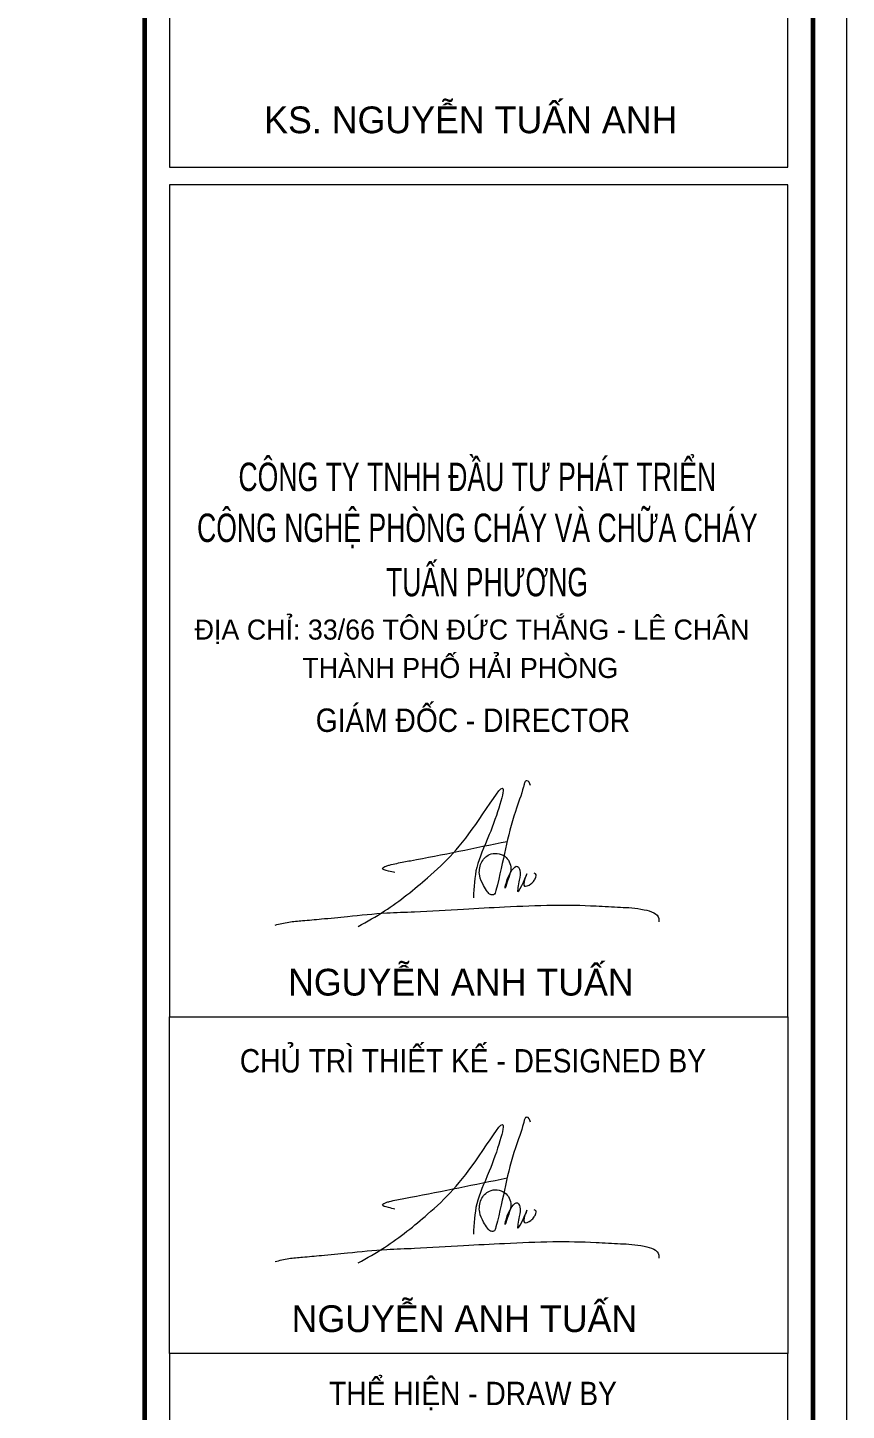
# Model space of a CAD drawing. Header units: millimetres. Extents: x 1109421 to 1726579, y -247837 to 144927.
# Drawn here: x 1508533 to 1515555, y -135777 to -123915 of the extents above; entities that cross this region are included whole.
import ezdxf
from ezdxf.enums import TextEntityAlignment as Align

# ---------------------------------------------------------------- set-up
doc = ezdxf.new("R2010")
doc.units = ezdxf.units.MM
doc.header["$LTSCALE"] = 600
doc.header["$MEASUREMENT"] = 0
doc.layers.get('0').update_dxf_attribs({"lineweight": 0})
doc.layers.get('Defpoints').update_dxf_attribs({"lineweight": 0})
for name, color, linetype, lineweight in [('Form', 7, 'Continuous', 9), ('Khungten_LCDI', 7, 'Continuous', 25), ('LC Text1', 3, 'Continuous', 20)]:
    doc.layers.add(name, color=color, linetype=linetype, lineweight=lineweight)
doc.styles.add('Khungten', font='VHAVAN.TTF', dxfattribs={"width": 0.9, "height": 5000})
doc.styles.add('Title', font='VHBLACK.TTF')
doc.styles.add('VnAvantH', font='VHAVANB.TTF', dxfattribs={"width": 0.6})

# ---------------------------------------------------------------- blocks, each defined once
blk = doc.blocks.new('A$Cb3b0a436')
at = {"layer": 'Defpoints', "color": 0, "lineweight": 0}
blk.add_lwpolyline([(6.984, 0), (6.984, 297), (426.984, 297), (426.984, 0)], close=True, dxfattribs=at)
at = {"layer": 'Form', "color": 7, "end_tangent": (0, 0, 1)}
for points in [[(397.782, 117.856, 0), (399.351, 118.787, 0), (401.922, 120.768, 0), (405.019, 124.266, 0), (406.402, 126.142, 0), (405.62, 123.354, 0), (404.868, 121.387, 0), (404.664, 119.571, 0)], [(408.084, 126.291, 0), (407.866, 126.578, 0), (407.793, 126.555, 0), (407.712, 126.394, 0), (407.666, 126.212, 0), (407.181, 124.746, 0), (406.017, 120.01, 0), (405.874, 119.75, 0), (405.694, 119.766, 0), (405.508, 119.929, 0), (405.28, 120.3, 0), (405.043, 120.896, 0), (405.136, 121.648, 0), (405.629, 122.163, 0), (406.541, 122.06, 0), (406.813, 121.729, 0), (406.916, 121.318, 0), (406.782, 120.779, 0), (406.573, 120.157, 0), (406.974, 121.22, 0), (407.313, 121.45, 0), (407.449, 121.218, 0), (407.416, 120.635, 0), (407.332, 119.943, 0), (407.875, 121.006, 0), (407.716, 120.278, 0), (408.11, 120.4, 0), (408.303, 120.611, 0), (408.406, 120.813, 0), (408.425, 120.954, 0), (408.312, 121.043, 0)], [(399.961, 121.078, 0), (399.584, 121.174, 0), (399.222, 121.334, 0), (399.441, 121.469, 0), (399.65, 121.534, 0), (400.085, 121.634, 0), (400.911, 121.795, 0), (406.685, 122.951, 0)], [(392.802, 117.941, 0), (393.62, 118.12, 0), (394.443, 118.207, 0), (395.571, 118.306, 0), (397.132, 118.46, 0), (399.482, 118.665, 0), (401.142, 118.739, 0), (404.08, 118.9, 0), (406.534, 119.03, 0), (409.428, 119.136, 0), (412.007, 119.086, 0), (413.461, 119.01, 0), (414.891, 118.858, 0), (415.767, 118.325, 0), (415.767, 118.133, 0)], [(397.782, 97.72, 0), (399.351, 98.651, 0), (401.922, 100.632, 0), (405.019, 104.13, 0), (406.402, 106.006, 0), (405.62, 103.217, 0), (404.868, 101.25, 0), (404.664, 99.434, 0)], [(408.084, 106.155, 0), (407.866, 106.441, 0), (407.793, 106.418, 0), (407.712, 106.258, 0), (407.666, 106.075, 0), (407.181, 104.61, 0), (406.017, 99.873, 0), (405.874, 99.614, 0), (405.694, 99.63, 0), (405.508, 99.793, 0), (405.28, 100.163, 0), (405.043, 100.76, 0), (405.136, 101.512, 0), (405.629, 102.026, 0), (406.541, 101.924, 0), (406.813, 101.593, 0), (406.916, 101.182, 0), (406.782, 100.643, 0), (406.573, 100.021, 0), (406.974, 101.084, 0), (407.313, 101.314, 0), (407.449, 101.081, 0), (407.416, 100.498, 0), (407.332, 99.807, 0), (407.875, 100.87, 0), (407.716, 100.142, 0), (408.11, 100.264, 0), (408.303, 100.475, 0), (408.406, 100.677, 0), (408.425, 100.818, 0), (408.312, 100.907, 0)], [(399.961, 100.942, 0), (399.584, 101.038, 0), (399.222, 101.198, 0), (399.441, 101.332, 0), (399.65, 101.397, 0), (400.085, 101.498, 0), (400.911, 101.659, 0), (406.685, 102.814, 0)], [(392.802, 97.804, 0), (393.62, 97.984, 0), (394.443, 98.07, 0), (395.571, 98.17, 0), (397.132, 98.324, 0), (399.482, 98.528, 0), (401.142, 98.603, 0), (404.08, 98.764, 0), (406.534, 98.894, 0), (409.428, 98.999, 0), (412.007, 98.95, 0), (413.461, 98.873, 0), (414.891, 98.722, 0), (415.767, 98.189, 0), (415.767, 97.997, 0)]]:
    blk.add_spline(points, degree=3, dxfattribs=at)
at = {"layer": 'Khungten_LCDI', "color": 5, "lineweight": 60}
blk.add_line((384.984, 295), (384.984, 2), dxfattribs=at)
at = {"layer": 'Khungten_LCDI', "color": 5, "lineweight": 25}
blk.add_line((424.984, 2), (424.984, 295), dxfattribs=at)
at = {"layer": 'Khungten_LCDI', "color": 5, "lineweight": 60}
blk.add_lwpolyline([(18.984, 2), (18.984, 295), (424.984, 295), (424.984, 2)], close=True, dxfattribs=at)
at = {"layer": 'Khungten_LCDI', "color": 9, "lineweight": 15}
blk.add_lwpolyline([(386.484, 184.764), (386.484, 184.764), (386.484, 163.297), (423.484, 163.297), (423.484, 184.764)], dxfattribs=at)
for points in [[(386.484, 112.445), (423.484, 112.445), (423.484, 162.245), (386.484, 162.245)], [(386.484, 112.445), (423.484, 112.445), (423.484, 92.309), (386.484, 92.309)], [(386.484, 72.4), (423.484, 72.4), (423.484, 92.309), (386.484, 92.309)]]:
    blk.add_lwpolyline(points, close=True, dxfattribs=at)
at = {"color": 7, "style": 'VnAvantH'}
for s, p in [('ks. nguyÔn tuÊn anh', (404.511, 165.329)), ('nguyÔn anh tuÊn', (403.918, 113.723)), ('nguyÔn anh tuÊn', (404.131, 93.586))]:
    blk.add_text(s, height=1.6, dxfattribs=at).set_placement(p, align=Align.CENTER)
at = {"color": 7}
for s, height, style, width, p in [('C¤NG TY TNHH §ÇU T¦ PH¸T TRIÓN', 1.7, 'Title', 0.7, (404.903, 143.915)), ('C¤NG NGHÖ PHßNG CH¸Y Vµ CH÷A CH¸Y', 1.7, 'Title', 0.7, (404.903, 140.866)), ('TUÊN PH¦¥NG', 1.7, 'Title', 0.7, (405.485, 137.616)), ('gi¸m ®èc - director', 1.4, 'Khungten', 0.9, (404.64, 129.501)), ('CHñ TR× THIÕT KÕ - DESIGNED BY', 1.4, 'Khungten', 0.9, (404.64, 109.119)), ('thÓ hiÖn - draw by', 1.4, 'Khungten', 0.9, (404.64, 89.21))]:
    blk.add_text(s, height=height, dxfattribs=dict(at, style=style, width=width)).set_placement(p, align=Align.CENTER)
at = {"color": 7, "style": 'Khungten'}
for s, p in [('§ÞA CHØ: 33/66 T¤N §øC TH¾NG - L£ CH¢N', (387.988, 135.025)), ('THµNH PHè H¶I PHßNG', (394.432, 132.728))]:
    blk.add_text(s, height=1.2, dxfattribs=at).set_placement(p)
at = {"color": 7, "style": 'Khungten', "width": 0.8}
for tag, p in [('REVISION', (413.972, 41.037)), ('NGAYHT', (414.445, 32.406))]:
    blk.add_attdef(tag, text='', height=2, dxfattribs=at).set_placement(p, align=Align.CENTER)
at = {"layer": 'LC Text1', "style": 'Title', "width": 1.485915}
for tag, p, p2 in [('TENBANVE1', (388.111, 59.642), (422.376, 59.642)), ('TENBANVE2', (388.111, 52.875), (422.376, 52.875))]:
    blk.add_attdef(tag, text='', height=2.5, dxfattribs=at).set_placement(p, p2, align=Align.FIT)
at = {"layer": 'LC Text1', "style": 'Title', "width": 0.7}
blk.add_attdef('SOBANVE', text='', height=2.5, dxfattribs=at).set_placement((414.604, 9.538), align=Align.CENTER)

msp = doc.modelspace()

# ---------------------------------------------------------------- block references
at = {"xscale": 143.35021493995, "yscale": 143.35021493995, "zscale": 143.35021493995}
msp.add_blockref('A$Cb3b0a436', (1454347.2, -148520.3), dxfattribs=at)

doc.saveas('drawing.dxf')
